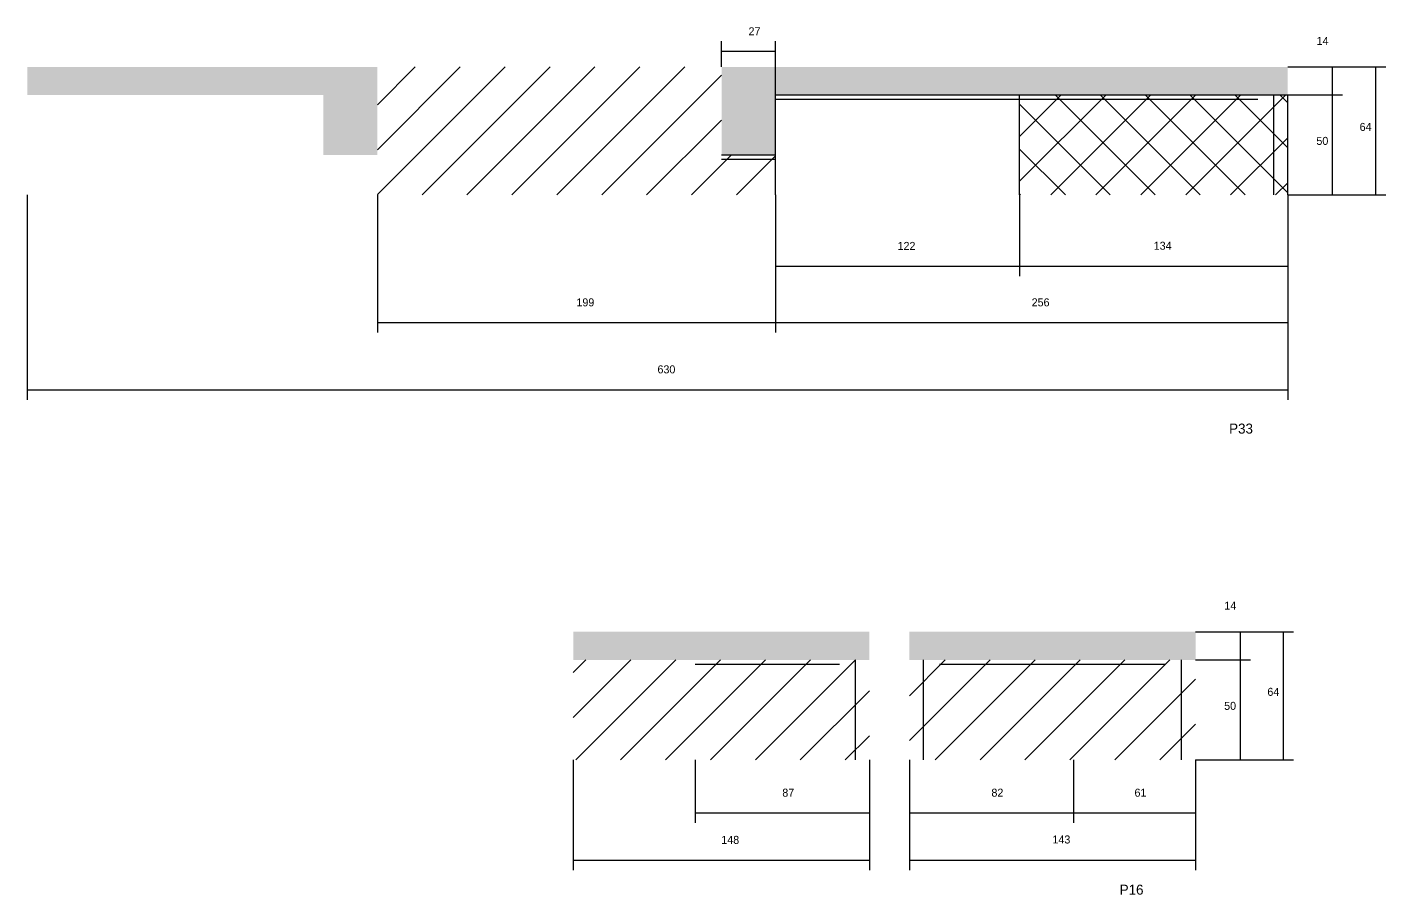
# Model space of a CAD drawing. Header units: metres. Extents: x 6590 to 8234, y 3216 to 4566.
# Drawn here: x 6590 to 7269, y 4036 to 4469 of the extents above; entities that cross this region are included whole.
import ezdxf

# ---------------------------------------------------------------- set-up
doc = ezdxf.new("R2010")
doc.units = ezdxf.units.M
for name, color, linetype in [('COTA', 4, 'Continuous'), ('Cota Seção (2x)', 4, 'Continuous'), ('NOMENCLATURA', 7, 'Continuous'), ('Painéis', 200, 'Continuous'), ('REAPROVEITAMENTO', 251, 'Continuous'), ('SARR_2.2x7', 40, 'Continuous')]:
    doc.layers.add(name, color=color, linetype=linetype)

msp = doc.modelspace()

# ---------------------------------------------------------------- hatches: boundary and pattern name
at = {"layer": 'COTA'}
h = msp.add_hatch(dxfattribs=at)
h.set_pattern_fill('AR-CONC', scale=0.03)
h.paths.add_polyline_path([(6765.4, 4405.5), (6765.4, 4449.5), (6765.4, 4449.5), (6590.4, 4449.5), (6590.4, 4449.5), (6590.4, 4435.5), (6590.4, 4435.5), (6738.4, 4435.5), (6738.4, 4435.5), (6738.4, 4405.5), (6738.4, 4405.5), (6765.4, 4405.5)])
h = msp.add_hatch(dxfattribs=at)
h.set_pattern_fill('AR-CONC', scale=0.03)
h.paths.add_polyline_path([(6937.4, 4449.5), (6937.4, 4405.5), (6937.4, 4405.5), (6964.4, 4405.5), (6964.4, 4405.5), (6964.4, 4435.5), (6964.4, 4435.5), (7220.4, 4435.5), (7220.4, 4435.5), (7220.4, 4449.5), (7220.4, 4449.5), (6937.4, 4449.5)])
h = msp.add_hatch(dxfattribs=at)
h.set_pattern_fill('AR-CONC', scale=0.03)
h.paths.add_polyline_path([(7011.3, 4153.1), (7011.3, 4167.1), (7011.3, 4167.1), (6863.3, 4167.1), (6863.3, 4167.1), (6863.3, 4153.1), (6863.3, 4153.1), (7011.3, 4153.1)])
h = msp.add_hatch(dxfattribs=at)
h.set_pattern_fill('AR-CONC', scale=0.03)
h.paths.add_polyline_path([(7174.3, 4153.1), (7174.3, 4167.1), (7174.3, 4167.1), (7031.3, 4167.1), (7031.3, 4167.1), (7031.3, 4153.1), (7031.3, 4153.1), (7174.3, 4153.1)])
at = {"layer": 'REAPROVEITAMENTO'}
h = msp.add_hatch(dxfattribs=at)
h.set_pattern_fill('ANSI31', scale=5)
h.paths.add_polyline_path([(6937.4, 4405.5), (6937.4, 4449.5), (6937.4, 4449.5), (6765.4, 4449.5), (6765.4, 4449.5), (6765.4, 4385.5), (6765.4, 4385.5), (6964.4, 4385.5), (6964.4, 4385.5), (6964.4, 4405.5), (6964.4, 4405.5), (6937.4, 4405.5)])
h = msp.add_hatch(dxfattribs=at)
h.set_pattern_fill('ANSI37', scale=5)
h.paths.add_polyline_path([(7220.4, 4435.5), (7086.4, 4435.5), (7086.4, 4435.5), (7086.4, 4385.5), (7086.4, 4385.5), (7220.4, 4385.5), (7220.4, 4385.5), (7220.4, 4435.5)])
h = msp.add_hatch(dxfattribs=at)
h.set_pattern_fill('ANSI31', scale=5)
h.paths.add_polyline_path([(6863.3, 4103.1), (7011.3, 4103.1), (7011.3, 4103.1), (7011.3, 4153.1), (7011.3, 4153.1), (6863.3, 4153.1), (6863.3, 4153.1), (6863.3, 4103.1)])
h = msp.add_hatch(dxfattribs=at)
h.set_pattern_fill('ANSI31', scale=5)
h.paths.add_polyline_path([(7031.3, 4103.1), (7174.3, 4103.1), (7174.3, 4103.1), (7174.3, 4153.1), (7174.3, 4153.1), (7031.3, 4153.1), (7031.3, 4153.1), (7031.3, 4103.1)])

# ---------------------------------------------------------------- linework, layer by layer
at = {"layer": 'COTA'}
for p, q in [((6937.4, 4449.5), (6937.4, 4462.3)), ((6964.4, 4435.5), (6964.4, 4462.3)), ((6937.4, 4457.3), (6964.4, 4457.3)), ((7220.4, 4449.5), (7247.8, 4449.5)), ((7220.4, 4449.5), (7269.4, 4449.5)), ((7242.8, 4435.5), (7242.8, 4449.5)), ((7264.4, 4385.5), (7264.4, 4449.5)), ((7220.4, 4435.5), (7247.8, 4435.5)), ((7220.4, 4435.5), (7247.8, 4435.5)), ((7242.8, 4385.5), (7242.8, 4435.5)), ((6590.4, 4385.5), (6590.4, 4283.1)), ((6765.4, 4385.5), (6765.4, 4316.7)), ((6964.4, 4385.5), (6964.4, 4316.7)), ((6964.4, 4385.5), (6964.4, 4316.7)), ((7220.4, 4385.5), (7247.8, 4385.5)), ((7220.4, 4385.5), (7269.4, 4385.5)), ((7220.4, 4385.5), (7220.4, 4283.1)), ((7220.4, 4385.5), (7220.4, 4316.7)), ((6765.4, 4321.7), (6964.4, 4321.7)), ((6964.4, 4321.7), (7220.4, 4321.7)), ((6590.4, 4288.1), (7220.4, 4288.1)), ((7174.3, 4167.1), (7201.7, 4167.1)), ((7174.3, 4167.1), (7223.3, 4167.1)), ((7196.7, 4153.1), (7196.7, 4167.1)), ((7218.3, 4103.1), (7218.3, 4167.1)), ((7174.3, 4153.1), (7201.7, 4153.1)), ((7174.3, 4153.1), (7201.7, 4153.1)), ((7196.7, 4103.1), (7196.7, 4153.1)), ((6863.3, 4103.1), (6863.3, 4048)), ((6924.3, 4103.1), (6924.3, 4071.6)), ((7011.3, 4103.1), (7011.3, 4071.6)), ((7011.3, 4103.1), (7011.3, 4048)), ((7031.3, 4103.1), (7031.3, 4071.6)), ((7031.3, 4103.1), (7031.3, 4048)), ((7113.3, 4103.1), (7113.3, 4071.6)), ((7113.3, 4103.1), (7113.3, 4071.6)), ((7174.3, 4103.1), (7174.3, 4071.6)), ((7174.3, 4103.1), (7174.3, 4048)), ((7174.3, 4103.1), (7201.7, 4103.1)), ((7174.3, 4103.1), (7223.3, 4103.1)), ((6924.3, 4076.6), (7011.3, 4076.6)), ((7031.3, 4076.6), (7113.3, 4076.6)), ((7113.3, 4076.6), (7174.3, 4076.6)), ((6863.3, 4053), (7011.3, 4053)), ((7031.3, 4053), (7174.3, 4053))]:
    msp.add_line(p, q, dxfattribs=at)
at = {"layer": 'Cota Seção (2x)'}
for p, q in [((6964.4, 4385.5), (6964.4, 4344.9)), ((7086.4, 4385.5), (7086.4, 4344.9)), ((7086.4, 4385.5), (7086.4, 4344.9)), ((7220.4, 4385.5), (7220.4, 4344.9)), ((6964.4, 4349.9), (7086.4, 4349.9)), ((7086.4, 4349.9), (7220.4, 4349.9))]:
    msp.add_line(p, q, dxfattribs=at)
at = {"layer": 'Painéis'}
for p, q in [((6964.4, 4435.5), (7220.4, 4435.5)), ((6964.4, 4385.5), (6964.4, 4435.5)), ((7086.4, 4385.5), (7086.4, 4435.5)), ((7220.4, 4385.5), (7220.4, 4435.5)), ((6937.4, 4405.5), (6964.4, 4405.5))]:
    msp.add_line(p, q, dxfattribs=at)
at = {"layer": 'SARR_2.2x7'}
for p, q in [((7213.4, 4385.5), (7213.4, 4435.5)), ((6964.4, 4433.3), (7205.4, 4433.3)), ((6937.4, 4403.3), (6964.4, 4403.3)), ((6924.3, 4150.9), (6996.3, 4150.9)), ((7004.3, 4103.1), (7004.3, 4153.1)), ((7038.3, 4103.1), (7038.3, 4153.1)), ((7046.3, 4150.9), (7113.3, 4150.9)), ((7113.3, 4150.9), (7159.3, 4150.9)), ((7167.3, 4103.1), (7167.3, 4153.1))]:
    msp.add_line(p, q, dxfattribs=at)

# ---------------------------------------------------------------- texts
at = {"layer": 'COTA'}
for s, p in [('27', (6950.9, 4465.3)), ('14', (7234.8, 4460.5)), ('64', (7256.3, 4417.5)), ('50', (7234.7, 4410.5)), ('199', (6864.9, 4329.8)), ('256', (7092.4, 4329.8)), ('630', (6905.4, 4296.3)), ('14', (7188.7, 4178.2)), ('64', (7210.2, 4135.1)), ('50', (7188.6, 4128.1)), ('87', (6967.8, 4084.7)), ('82', (7072.3, 4084.7)), ('61', (7143.8, 4084.7)), ('148', (6937.3, 4061.1)), ('143', (7102.8, 4061.3))]:
    msp.add_text(s, height=4, dxfattribs=at).set_placement(p)
at = {"layer": 'Cota Seção (2x)'}
for s, p in [('122', (7025.4, 4358)), ('134', (7153.4, 4358.1))]:
    msp.add_text(s, height=4, dxfattribs=at).set_placement(p)
at = {"layer": 'NOMENCLATURA'}
for s, p in [('P33', (7191.1, 4266.2)), ('P16', (7136.4, 4035.7))]:
    msp.add_text(s, height=5, dxfattribs=at).set_placement(p)

doc.saveas('drawing.dxf')
